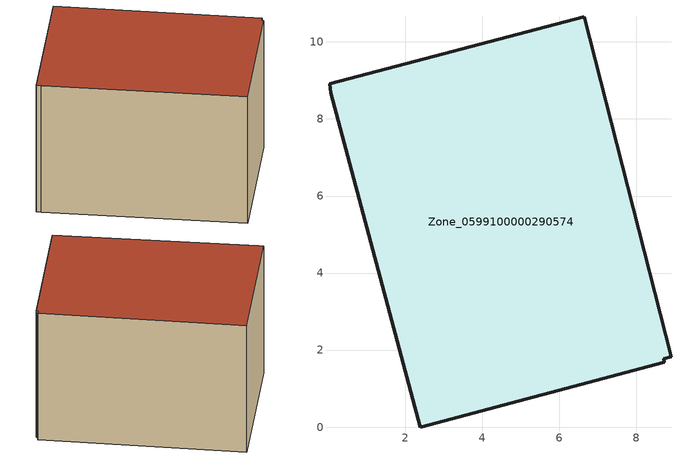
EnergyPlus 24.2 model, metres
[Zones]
Zone_0599100000290574
 floor ground (C_G): 8.9,1.82 8.71,1.77 8.73,1.68 2.38,0 0.06,8.69 0.03,8.91 6.65,10.65 z3.01
 wall outside (C_F): 8.71,1.77 8.9,1.82 6.65,10.65 0.03,8.91 0.06,8.69 2.38,0 8.73,1.68 8.71,1.77 z3.01:9.34
 roof outside (C_R): 0.06,8.69 2.38,0 8.73,1.68 8.71,1.77 8.9,1.82 6.65,10.65 0.03,8.91 z9.34
[BUILDING]
Pand.0599100000290574: North Axis=0; Terrain=City; Loads Convergence Tolerance Value=0.04; Temperature Convergence Tolerance Value=0.4; Solar Distribution=FullExterior; Maximum Number of Warmup Days=25; Minimum Number of Warmup Days=1
[Site:Location]
Rotterdam.The.Hague.AP_ZH_NLD Design_Conditions: Latitude=51.96; Longitude=4.45; Time Zone=1; Elevation=-4.5
[SITE:GROUNDTEMPERATURE:BUILDINGSURFACE]
18, 18, 18, 18, 18, 18, 18, 18, 18, 18, 18, 18
[MATERIAL] Thermal Absorptance=0.9; Solar Absorptance=0.7; Visible Absorptance=0.7
Name | Roughness | Thickness | Conductivity | Density | Specific Heat
G.TC.1946-1964 | MediumSmooth | 0.15 | 1 | 540 | 1210
F.TC.1946-1964 | Rough | 0.3 | 0.857143 | 1920 | 840
R.TC.1946-1964 | MediumRough | 0.2 | 0.235294 | 1500 | 1000
[CONSTRUCTION]
C_G: G.TC.1946-1964
C_F: F.TC.1946-1964
C_R: R.TC.1946-1964
[ZONE]
Zone_0599100000290574: Type=1; Multiplier=1; Ceiling Height=Autocalculate; Volume=Autocalculate; Floor Area=autocalculate; Part of Total Floor Area=Yes
[ZONEINFILTRATION:DESIGNFLOWRATE]
Infil_Zone_0599100000290574: Zone or ZoneList or Space or SpaceList=Zone_0599100000290574; Schedule=AlwaysOn; Design Flow Rate Calculation Method=Flow/Area; Flow Rate per Floor Area=0.003; Constant Term Coefficient=1; Temperature Term Coefficient=0; Velocity Term Coefficient=0; Velocity Squared Term Coefficient=0
[HVACTEMPLATE:ZONE:IDEALLOADSAIRSYSTEM]
Zone_0599100000290574: Maximum Heating Supply Air Temperature=50; Minimum Cooling Supply Air Temperature=13; Maximum Heating Supply Air Humidity Ratio=0.0156; Minimum Cooling Supply Air Humidity Ratio=0.0077; Heating Limit=NoLimit; Cooling Limit=NoLimit; Dehumidification Control Type=ConstantSensibleHeatRatio; Cooling Sensible Heat Ratio=0.7; Dehumidification Setpoint=60; Humidification Control Type=None; Humidification Setpoint=30; Outdoor Air Method=None; Outdoor Air Flow Rate per Person=0.00944; Outdoor Air Flow Rate per Zone Floor Area=0; Outdoor Air Flow Rate per Zone=0; Demand Controlled Ventilation Type=None; Outdoor Air Economizer Type=NoEconomizer; Heat Recovery Type=None; Sensible Heat Recovery Effectiveness=0.7; Latent Heat Recovery Effectiveness=0.65
[ZONECONTROL:THERMOSTAT]
ThermostatControl_Zone_0599100000290574: Zone or ZoneList=Zone_0599100000290574; Control Type Schedule=DualSetpointControlType; Control 1=Thermostat_Zone_0599100000290574; Temperature Difference Between Cutout And Setpoint=0
[THERMOSTATSETPOINT:DUALSETPOINT]
Thermostat_Zone_0599100000290574: Heating Setpoint Temperature Schedule=HeatingSetpoint_Zone_0599100000290574; Cooling Setpoint Temperature Schedule=CoolingSetpoint_Zone_0599100000290574
[SCHEDULE:COMPACT]
HeatingSetpoint_Zone_0599100000290574: Through: 12/31, For: AllDays, Until: 24:00, 21
CoolingSetpoint_Zone_0599100000290574: Through: 12/31, For: AllDays, Until: 24:00, 24
DualSetpointControlType: Through: 12/31, For: AllDays, Until: 24:00, 4
AlwaysOn: Through: 12/31, For: AllDays, Until: 24:00, 1
